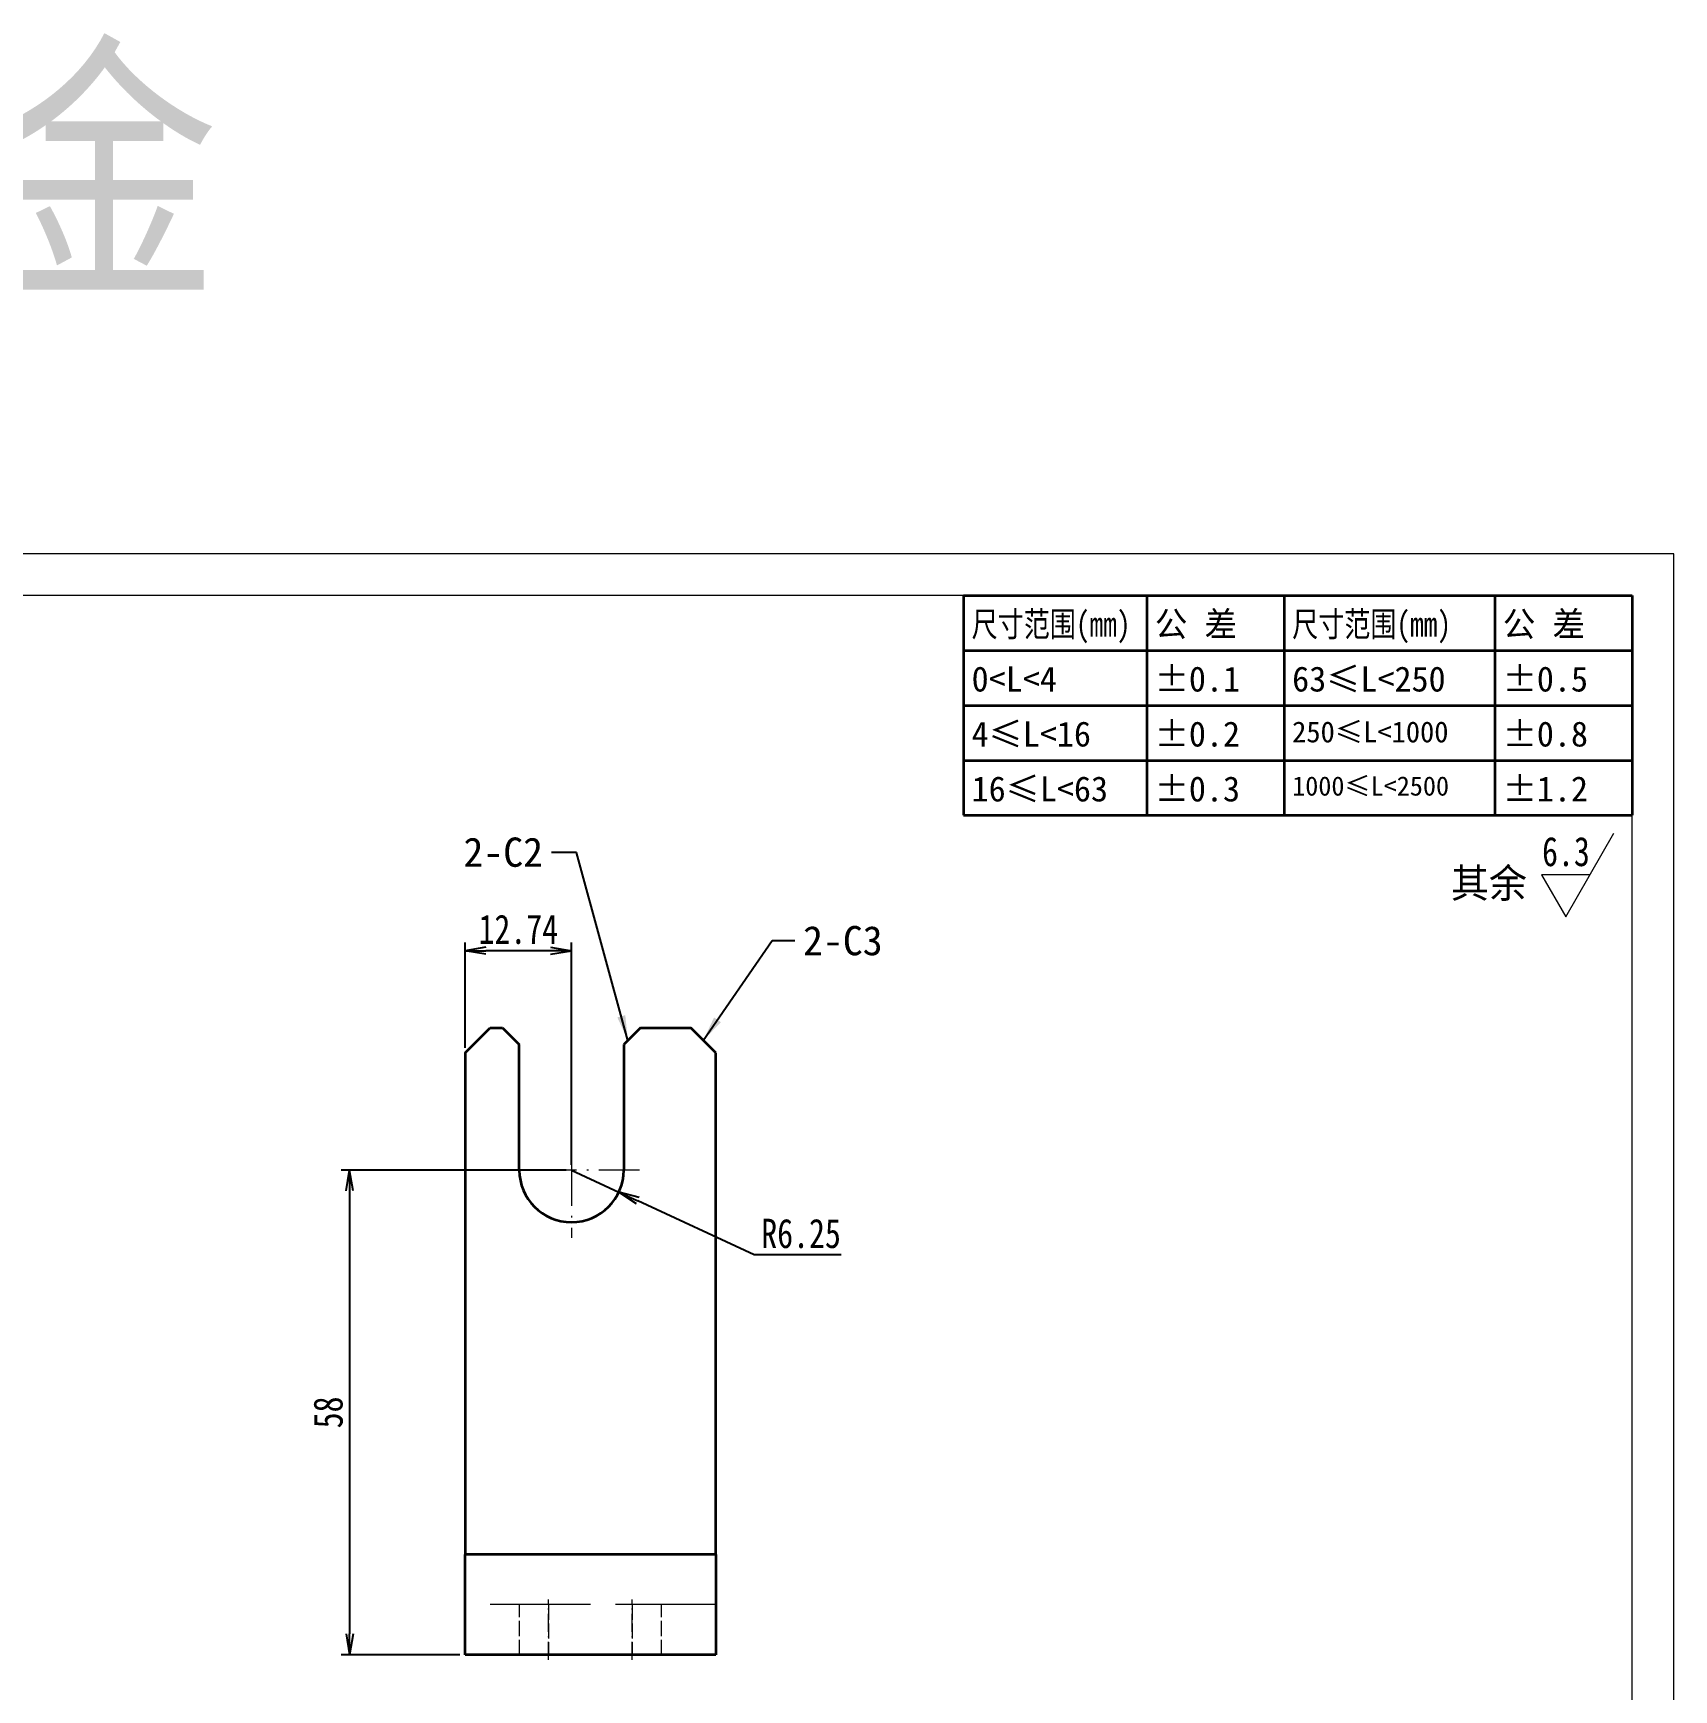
# Model space of a CAD drawing. Header units: millimetres. Extents: x -15766 to 80009, y -9701 to 15159.
# Drawn here: x -9805.8 to -9609.4, y 2999.6 to 3197.8 of the extents above; entities that cross this region are included whole.
import ezdxf
from ezdxf.enums import TextEntityAlignment as Align

# ---------------------------------------------------------------- set-up
doc = ezdxf.new("R2010")
doc.units = ezdxf.units.MM
for name, pattern in [('CENTER-HOKUTO_1', [16, 13, -1, 1, -1]), ('DASHDOT', [18.5, 12, -3, 0.5, -3]), ('DASHED', [15, 12, -3]), ('HIDDEN-HOKUTO_1', [2, 1, -1])]:
    doc.linetypes.add(name, pattern=pattern)
doc.layers.get('DEFPOINTS').update_dxf_attribs({"lineweight": 18})
for name, color, linetype, lineweight in [('AM_7', 2, 'CENTER-HOKUTO_1', 18), ('AM_HID', 1, 'HIDDEN-HOKUTO_1', 18), ('AM_VIS', 7, 'Continuous', 18), ('CDRAFT0', 7, 'Continuous', 18), ('DIM', 253, 'Continuous', 20), ('title_frame', 7, 'Continuous', 18), ('word_dim', 9, 'Continuous', 18), ('尺寸线层', 3, 'Continuous', 18), ('粗实线层', 7, 'Continuous', 35), ('粗实线层_1', 7, 'Continuous', 15)]:
    doc.layers.add(name, color=color, linetype=linetype, lineweight=lineweight)
doc.styles.add('DIM', font='', dxfattribs={"width": 0.8})
doc.styles.get('DIM').set_extended_font_data('NSimSun')
doc.dimstyles.new('1-1', dxfattribs={"dimtxt": 3.5, "dimasz": 3, "dimexe": 1, "dimexo": 0, "dimgap": 1, "dimtad": 1, "dimdsep": 46, "dimtxsty": 'DIM', "dimblk": '_CAXARROW', "dimcen": 0, "dimdle": 6, "dimclrd": 256, "dimclre": 256, "dimclrt": 3, "dimazin": 2, "dimtfac": 0.707107, "dimtmove": 0, "dimatfit": 3, "dimfxl": 0, "dimfrac": 2, "dimtolj": 1, "dimarcsym": 0})
doc.dimstyles.new('1-1$0', dxfattribs={"dimtxt": 3.5, "dimasz": 2.5, "dimexe": 1, "dimexo": 0.625, "dimgap": 0.8, "dimtad": 1, "dimdsep": 46, "dimtxsty": 'DIM', "dimblk": 'OPEN', "dimcen": 0, "dimdle": 5, "dimclrd": 256, "dimclre": 256, "dimclrt": 3, "dimazin": 3, "dimtfac": 0.5, "dimtmove": 0, "dimatfit": 3, "dimldrblk": 'OPEN', "dimfxl": 0, "dimtolj": 1, "dimarcsym": 0})
doc.dimstyles.new('1-1$4', dxfattribs={"dimtxt": 3.5, "dimasz": 2.5, "dimexe": 1, "dimexo": 0.625, "dimgap": 0.8, "dimtad": 1, "dimtih": 1, "dimtoh": 1, "dimzin": 12, "dimdsep": 46, "dimtxsty": 'DIM', "dimblk": 'OPEN', "dimcen": 0, "dimdle": 5, "dimclrd": 256, "dimclre": 256, "dimclrt": 3, "dimazin": 3, "dimtfac": 0.5, "dimtmove": 0, "dimatfit": 3, "dimldrblk": 'OPEN', "dimfxl": 0, "dimtolj": 1, "dimarcsym": 0})

# ---------------------------------------------------------------- blocks, each defined once
blk = doc.blocks.new('*X1570')
at = {"layer": 'CDRAFT0'}
for p, q in [((420, 297), (0, 297)), ((420, 0), (420, 297))]:
    blk.add_line(p, q, dxfattribs=at)
at = {"layer": '粗实线层_1'}
for p, q in [((415, 292), (25, 292)), ((415, 5), (415, 292))]:
    blk.add_line(p, q, dxfattribs=at)
blk = doc.blocks.new('自由公差_1')
at = {"layer": '粗实线层'}
for p, q in [((-80, 0), (0, 0)), ((-80, 0), (-80, -26.3)), ((-58.08, 0), (-58.08, -26.3)), ((-41.64, 0), (-41.64, -26.3)), ((-16.44, 0), (-16.44, -26.3)), ((0, 0), (0, -26.3)), ((-80, -6.58), (0, -6.58)), ((-80, -13.15), (0, -13.15)), ((-80, -19.73), (0, -19.73)), ((-80, -26.3), (0, -26.3))]:
    blk.add_line(p, q, dxfattribs=at)
at = {"layer": '尺寸线层', "linetype": 'Continuous', "attachment_point": 1, "line_spacing_factor": 0.9}
for s, insert, char_height, width in [('{\\W0.8;尺寸范围(mm)}', (-79.04, -1.92), 3, 22.6032), ('公 差', (-57.12, -1.92), 3, 22.6032), ('{\\W0.8;尺寸范围(mm)}', (-40.68, -1.92), 3, 22.6032), ('公 差', (-15.48, -1.92), 3, 22.6032), ('0<L<4', (-79.04, -8.49), 3, 22.6032), ('%%P0.1', (-57.12, -8.49), 3, 12.7119), ('63≤L<250', (-40.68, -8.49), 3, 22.6032), ('%%P0.5', (-15.48, -8.49), 3, 12.5771), ('4≤L<16', (-79.04, -15.07), 3, 22.6032), ('%%P0.2', (-57.12, -15.07), 3, 12.4769), ('250≤L<1000', (-40.68, -15.07), 2.5, 22.6032), ('%%P0.8', (-15.48, -15.07), 3, 13.0759), ('16≤L<63', (-79.04, -21.64), 3, 22.6032), ('%%P0.3', (-57.12, -21.64), 3, 12.7119), ('1000≤L<2500', (-40.68, -21.64), 2.3, 22.6032), ('%%P1.2', (-15.48, -21.64), 3, 12.8764)]:
    blk.add_mtext(s, dxfattribs=dict(at, insert=insert, char_height=char_height, width=width))
blk = doc.blocks.new('_OPEN')
at = {"color": 0, "linetype": 'ByBlock', "lineweight": -2}
for p, q in [((-1, 0.166667), (0, 0)), ((-1, -0.166667), (0, 0)), ((0, 0), (-1, 0))]:
    blk.add_line(p, q, dxfattribs=at)
blk = doc.blocks.new('*D1638')
at = {"layer": 'DEFPOINTS', "color": 0, "transparency": 16777216}
for p in [(-9754.08, 3087.98), (-9754.08, 3075.75), (-9741.34, 3061.75)]:
    blk.add_point(p, dxfattribs=at)
at = {"layer": 'word_dim', "linetype": 'Continuous', "lineweight": -2, "transparency": 16777216}
for p, q in [((-9754.08, 3076.38), (-9754.08, 3088.98)), ((-9741.34, 3062.38), (-9741.34, 3088.98)), ((-9743.84, 3087.98), (-9751.58, 3087.98))]:
    blk.add_line(p, q, dxfattribs=at)
at = {"layer": 'word_dim', "lineweight": -2, "transparency": 16777216, "xscale": 2.5, "yscale": 2.5, "zscale": 2.5, "rotation": 180}
blk.add_blockref('_OPEN', (-9754.08, 3087.98), dxfattribs=at)
at = {"layer": 'word_dim', "lineweight": -2, "transparency": 16777216, "xscale": 2.5, "yscale": 2.5, "zscale": 2.5}
blk.add_blockref('_OPEN', (-9741.34, 3087.98), dxfattribs=at)
at = {"layer": 'word_dim', "color": 3, "transparency": 16777216, "insert": (-9747.71, 3090.53), "char_height": 3.5, "attachment_point": 5, "style": 'DIM'}
blk.add_mtext('\\A1;12.74', dxfattribs=at)
blk = doc.blocks.new('*D1639')
at = {"layer": 'DEFPOINTS', "color": 0, "transparency": 16777216}
for p in [(-9741.34, 3061.75), (-9767.9, 3003.75), (-9754.08, 3003.75)]:
    blk.add_point(p, dxfattribs=at)
at = {"layer": 'word_dim', "linetype": 'Continuous', "lineweight": -2, "transparency": 16777216}
for p, q in [((-9741.97, 3061.75), (-9768.9, 3061.75)), ((-9767.9, 3059.25), (-9767.9, 3006.25)), ((-9754.7, 3003.75), (-9768.9, 3003.75))]:
    blk.add_line(p, q, dxfattribs=at)
at = {"layer": 'word_dim', "lineweight": -2, "transparency": 16777216, "xscale": 2.5, "yscale": 2.5, "zscale": 2.5}
for p, rotation in [((-9767.9, 3061.75), 90), ((-9767.9, 3003.75), 270)]:
    blk.add_blockref('_OPEN', p, dxfattribs=dict(at, rotation=rotation))
at = {"layer": 'word_dim', "color": 3, "transparency": 16777216, "insert": (-9770.45, 3032.75), "char_height": 3.5, "attachment_point": 5, "rotation": 90, "style": 'DIM'}
blk.add_mtext('\\A1;58', dxfattribs=at)
blk = doc.blocks.new('*D1640')
at = {"layer": 'DEFPOINTS', "color": 0, "transparency": 16777216}
for p in [(-9741.34, 3061.75), (-9735.67, 3059.12)]:
    blk.add_point(p, dxfattribs=at)
at = {"layer": 'word_dim', "linetype": 'Continuous', "lineweight": -2, "transparency": 16777216}
for p, q in [((-9741.34, 3061.75), (-9735.67, 3059.12)), ((-9719.49, 3051.59), (-9733.41, 3058.06)), ((-9709.08, 3051.59), (-9719.49, 3051.59))]:
    blk.add_line(p, q, dxfattribs=at)
at = {"layer": 'word_dim', "lineweight": -2, "transparency": 16777216, "xscale": 2.5, "yscale": 2.5, "zscale": 2.5, "rotation": 155.0578197492622}
blk.add_blockref('_OPEN', (-9735.67, 3059.12), dxfattribs=at)
at = {"layer": 'word_dim', "color": 3, "transparency": 16777216, "insert": (-9713.87, 3054.14), "char_height": 3.5, "attachment_point": 5, "style": 'DIM'}
blk.add_mtext('\\A1;R6.25', dxfattribs=at)
blk = doc.blocks.new('_CAXARROW')
blk.add_hatch(color=0).paths.add_polyline_path([(0, 0), (-1, 0.125), (-1, -0.125)], flags=0)

msp = doc.modelspace()

# ---------------------------------------------------------------- linework, layer by layer
at = {"layer": 'AM_7', "color": 2, "linetype": 'DASHDOT', "lineweight": 13, "ltscale": 0.40625}
for p, q in [((-9741.34027, 3069.87591), (-9741.34027, 3053.62591)), ((-9733.21527, 3061.75091), (-9749.46527, 3061.75091))]:
    msp.add_line(p, q, dxfattribs=at)
at = {"layer": 'AM_7', "color": 2, "linetype": 'DASHDOT', "lineweight": 13, "ltscale": 0.180005}
for p, q in [((-9744.07806, 3003.15081), (-9744.07806, 3010.35101)), ((-9734.07806, 3003.15081), (-9734.07806, 3010.35101))]:
    msp.add_line(p, q, dxfattribs=at)
at = {"layer": 'AM_HID', "color": 1, "linetype": 'DASHED', "lineweight": 13}
for p, q in [((-9724.07806, 3015.75091), (-9754.07806, 3015.75091)), ((-9724.07806, 3009.75091), (-9754.07806, 3009.75091))]:
    msp.add_line(p, q, dxfattribs=at)
at = {"layer": 'AM_HID', "color": 1, "linetype": 'DASHED', "lineweight": 13, "ltscale": 0.15}
for p, q in [((-9747.57806, 3003.75091), (-9747.57806, 3009.75091)), ((-9747.57806, 3003.75091), (-9747.57806, 3009.75091)), ((-9744.07806, 3009.75091), (-9744.07806, 3003.75091)), ((-9744.07806, 3009.75091), (-9744.07806, 3003.75091)), ((-9744.07806, 3009.75091), (-9744.07806, 3003.75091)), ((-9744.07806, 3009.75091), (-9744.07806, 3003.75091)), ((-9734.07806, 3009.75091), (-9734.07806, 3003.75091)), ((-9734.07806, 3009.75091), (-9734.07806, 3003.75091)), ((-9734.07806, 3009.75091), (-9734.07806, 3003.75091)), ((-9734.07806, 3009.75091), (-9734.07806, 3003.75091)), ((-9730.57806, 3003.75091), (-9730.57806, 3009.75091)), ((-9730.57806, 3003.75091), (-9730.57806, 3009.75091))]:
    msp.add_line(p, q, dxfattribs=at)
at = {"layer": 'AM_VIS', "color": 7, "lineweight": 35, "ltscale": 0.106066}
for p, q in [((-9754.07806, 3075.75091), (-9751.07806, 3078.75091)), ((-9724.07806, 3075.75091), (-9727.07806, 3078.75091))]:
    msp.add_line(p, q, dxfattribs=at)
at = {"layer": 'AM_VIS', "color": 7, "lineweight": 35, "ltscale": 0.037195}
msp.add_line((-9751.07806, 3078.75091), (-9749.59027, 3078.75091), dxfattribs=at)
at = {"layer": 'AM_VIS', "color": 7, "lineweight": 35, "ltscale": 0.070711}
for p, q in [((-9749.59027, 3078.75091), (-9747.59027, 3076.75091)), ((-9733.09027, 3078.75091), (-9735.09027, 3076.75091))]:
    msp.add_line(p, q, dxfattribs=at)
at = {"layer": 'AM_VIS', "color": 7, "lineweight": 35, "ltscale": 0.150305}
msp.add_line((-9733.09027, 3078.75091), (-9727.07806, 3078.75091), dxfattribs=at)
at = {"layer": 'AM_VIS', "color": 7, "lineweight": 35, "ltscale": 0.375}
for p, q in [((-9747.59027, 3061.75091), (-9747.59027, 3076.75091)), ((-9735.09027, 3076.75091), (-9735.09027, 3061.75091))]:
    msp.add_line(p, q, dxfattribs=at)
at = {"layer": 'AM_VIS', "color": 7, "lineweight": 35}
for p, q in [((-9754.07806, 3075.75091), (-9754.07806, 3015.75091)), ((-9724.07806, 3015.75091), (-9724.07806, 3075.75091)), ((-9724.07806, 3015.75091), (-9754.07806, 3015.75091)), ((-9724.07806, 3003.75091), (-9754.07806, 3003.75091))]:
    msp.add_line(p, q, dxfattribs=at)
at = {"layer": 'AM_VIS', "color": 7, "lineweight": 35, "ltscale": 0.3}
for p, q in [((-9754.07806, 3003.75091), (-9754.07806, 3015.75091)), ((-9724.07806, 3015.75091), (-9724.07806, 3003.75091))]:
    msp.add_line(p, q, dxfattribs=at)
at = {"layer": 'AM_VIS', "color": 7, "lineweight": 35}
msp.add_arc((-9741.34027, 3061.75091), 6.25, 180.000005, 0, dxfattribs=at)
at = {"layer": 'DIM'}
for p, q in [((-9622.36605, 3092.05697), (-9616.59254, 3102.05697)), ((-9619.4793, 3097.05697), (-9625.2528, 3097.05697)), ((-9625.2528, 3097.05697), (-9622.36605, 3092.05697))]:
    msp.add_line(p, q, dxfattribs=at)

# ---------------------------------------------------------------- block references
at = {"layer": 'title_frame'}
for name, p in [('*X1570', (-10029.42116, 2838.48453)), ('自由公差_1', (-9614.42116, 3130.48453))]:
    msp.add_blockref(name, p, dxfattribs=at)

# ---------------------------------------------------------------- texts
at = {"layer": 'DIM', "insert": (-9838.13519, 3193.81136), "char_height": 25, "width": 104.980501, "attachment_point": 1, "style": 'DIM'}
msp.add_mtext('{\\C3;钣金}', dxfattribs=at)
at = {"layer": 'DIM', "color": 2, "style": 'DIM', "width": 0.8}
msp.add_attdef('6.3', text='0.0', height=3.5, dxfattribs=at).set_placement((-9619.4793, 3097.05697), align=Align.BOTTOM_RIGHT)
at = {"layer": 'word_dim', "color": 3, "char_height": 3.5}
for s, insert, attachment_point in [('\\A1;2-C2', (-9744.75121, 3097.96989), 9), ('\\A1;2-C3', (-9713.6323, 3090.94497), 1)]:
    msp.add_mtext(s, dxfattribs=dict(at, insert=insert, attachment_point=attachment_point))
at = {"layer": 'word_dim', "linetype": 'Continuous', "insert": (-9636.10601, 3097.82283), "char_height": 3.5, "width": 10.860604, "attachment_point": 1}
msp.add_mtext('{\\C3;其余}', dxfattribs=at)

# ---------------------------------------------------------------- dimensions: what is measured, and where the dimension line sits
at = {"layer": 'word_dim', "color": 3, "true_color": 0x00ff00}
dim = msp.add_linear_dim(base=(-9754.07806, 3087.98257), p1=(-9741.34027, 3061.75091), p2=(-9754.07806, 3075.75091), dimstyle='1-1$0', dxfattribs=at)
dim.commit()
dim.dimension.update_dxf_attribs({"geometry": '*D1638', "text_midpoint": (-9747.70917, 3090.53257)})
dim = msp.add_linear_dim(base=(-9767.89552, 3003.75091), p1=(-9741.34027, 3061.75091), p2=(-9754.07806, 3003.75091), angle=90, dimstyle='1-1$0', dxfattribs=at)
dim.commit()
dim.dimension.update_dxf_attribs({"geometry": '*D1639', "text_midpoint": (-9770.44552, 3032.75091)})
dim = msp.add_radius_dim(center=(-9741.34027, 3061.75091), mpoint=(-9735.67319, 3059.11527), dimstyle='1-1$4', dxfattribs=at)
dim.commit()
dim.dimension.update_dxf_attribs({"geometry": '*D1640', "text_midpoint": (-9713.87097, 3051.58826), "dimtype": 164})

# ---------------------------------------------------------------- leaders
at = {"layer": 'word_dim', "color": 3, "true_color": 0x00ff00, "annotation_type": 0, "has_hookline": 1, "text_width": 12.83333}
for points, hookline_direction in [([(-9734.59027, 3077.25091), (-9740.75121, 3099.71989), (-9743.75121, 3099.71989)], 1), ([(-9725.57806, 3077.25091), (-9717.34733, 3089.19497), (-9714.6323, 3089.19497)], 0)]:
    msp.add_leader(points, dimstyle='1-1', override={"dimgap": 1, "dimtad": 0}, dxfattribs=dict(at, hookline_direction=hookline_direction))

doc.saveas('drawing.dxf')
